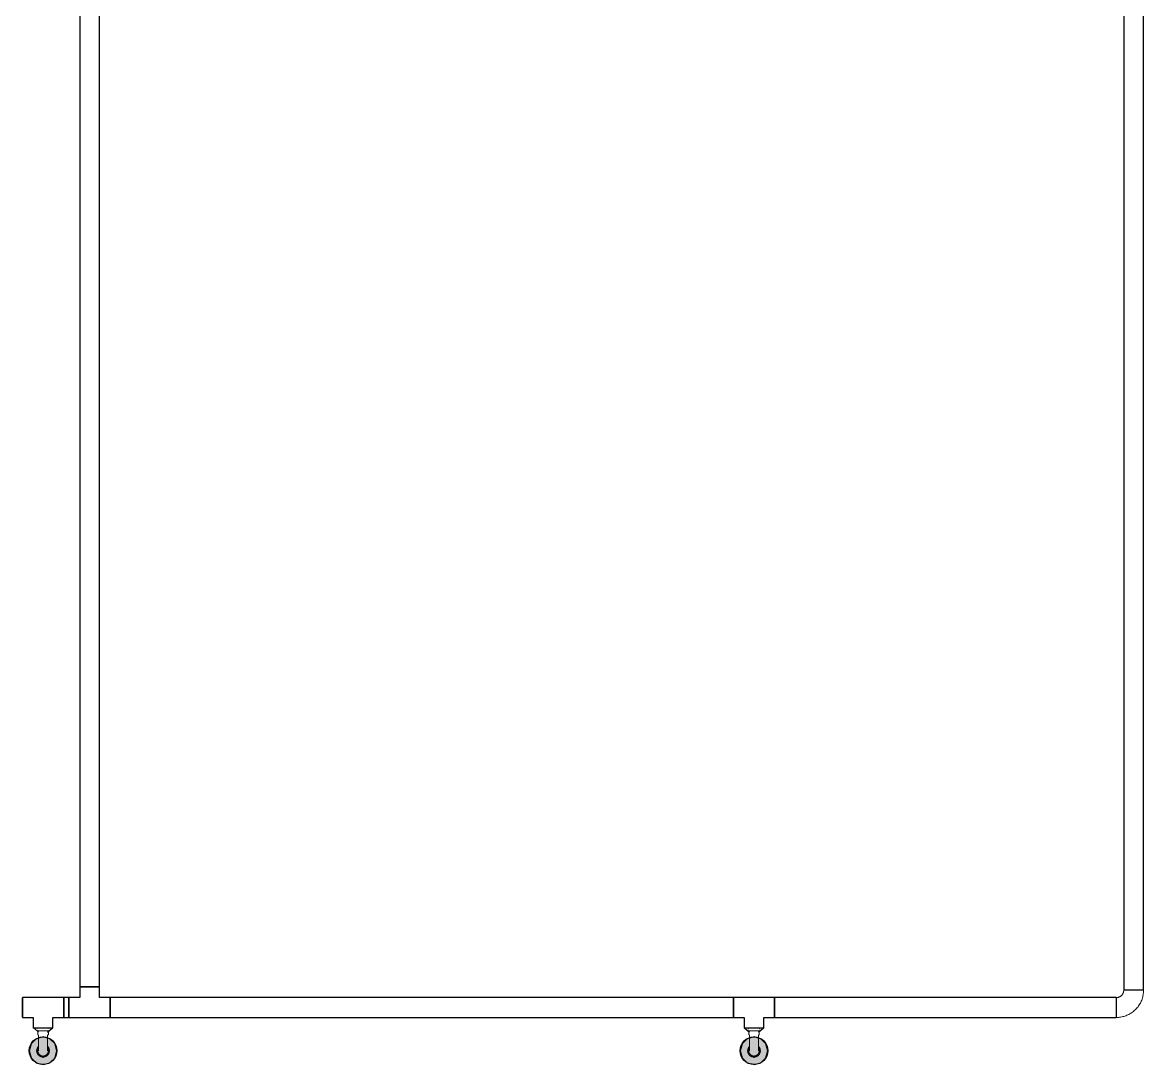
# Model space of a CAD drawing. Header units: inches. Extents: x -3327 to -1, y 8 to 1328.
# Drawn here: x -494 to -331.6, y 317.7 to 468.6 of the extents above; entities that cross this region are included whole.
import ezdxf

# ---------------------------------------------------------------- set-up
doc = ezdxf.new("R2010")
doc.units = ezdxf.units.IN
doc.header["$MEASUREMENT"] = 0
doc.layers.add('P-PIPE', color=3, linetype='Continuous', lineweight=9)
doc.layers.add('X - REF - FP', color=7, linetype='Continuous', true_color=0xb90000)

# ---------------------------------------------------------------- blocks, each defined once
blk = doc.blocks.new('Elbow - Welded - Generic - Standard-1127339-SECOND LEVEL')
at = {"layer": 'P-PIPE'}
for p, q in [((-1.39, 2.52), (-1.25, 2.52)), ((-1.24, 2.52), (-1.02, 2.52)), ((-1.02, 2.52), (-0.72, 2.52)), ((-0.72, 2.52), (-0.37, 2.52)), ((-0.37, 2.52), (0.37, 2.52)), ((0.37, 2.52), (0.72, 2.52)), ((0.72, 2.52), (1.02, 2.52)), ((1.02, 2.52), (1.24, 2.52)), ((1.25, 2.52), (1.39, 2.52)), ((-2.52, 1.25), (-2.52, 1.39)), ((-2.52, 1.02), (-2.52, 1.24)), ((-2.52, 0.72), (-2.52, 1.02)), ((-2.52, 0.37), (-2.52, 0.72)), ((-2.52, -0.37), (-2.52, 0.37)), ((-2.52, -0.72), (-2.52, -0.37)), ((-2.52, -1.02), (-2.52, -0.72)), ((-2.52, -1.24), (-2.52, -1.02)), ((-2.52, -1.39), (-2.52, -1.25))]:
    blk.add_line(p, q, dxfattribs=at)
at = {"layer": 'P-PIPE', "flags": 128}
for points in [[(-2.52, -1.44), (-2.36, -1.43), (-2.2, -1.42), (-2.05, -1.41), (-1.89, -1.39), (-1.73, -1.36), (-1.58, -1.32), (-1.43, -1.28), (-1.28, -1.24), (-1.13, -1.18), (-0.98, -1.12), (-0.83, -1.06), (-0.69, -0.99), (-0.55, -0.91), (-0.42, -0.83), (-0.29, -0.75), (-0.16, -0.65), (-0.03, -0.56), (0.09, -0.45), (0.21, -0.35), (0.32, -0.24), (0.43, -0.12), (0.53, 0), (0.63, 0.12), (0.72, 0.25), (0.81, 0.38), (0.89, 0.52), (0.97, 0.65), (1.04, 0.8), (1.11, 0.94), (1.17, 1.09), (1.22, 1.23), (1.27, 1.39), (1.31, 1.54), (1.35, 1.69), (1.38, 1.85), (1.4, 2), (1.42, 2.16), (1.43, 2.32), (1.44, 2.48), (1.44, 2.52)], [(-1.44, 2.52), (-1.44, 2.48), (-1.44, 2.43), (-1.44, 2.39), (-1.45, 2.35), (-1.46, 2.3), (-1.47, 2.26), (-1.48, 2.22), (-1.49, 2.18), (-1.51, 2.14), (-1.52, 2.1), (-1.54, 2.06), (-1.56, 2.02), (-1.58, 1.98), (-1.6, 1.94), (-1.63, 1.91), (-1.65, 1.87), (-1.68, 1.84), (-1.71, 1.81), (-1.73, 1.77), (-1.77, 1.74), (-1.8, 1.71), (-1.83, 1.69), (-1.86, 1.66), (-1.9, 1.63), (-1.93, 1.61), (-1.97, 1.59), (-2.01, 1.56), (-2.05, 1.55), (-2.09, 1.53), (-2.13, 1.51), (-2.17, 1.5), (-2.21, 1.48), (-2.25, 1.47), (-2.29, 1.46), (-2.34, 1.45), (-2.38, 1.45), (-2.42, 1.44), (-2.46, 1.44), (-2.51, 1.44), (-2.52, 1.44)]]:
    blk.add_lwpolyline(points, dxfattribs=at)
blk = doc.blocks.new('Victaulic-VicPress316-Elbow 90-45deg Style P568_P571 - Standard-V6-SECOND LEVEL')
at = {"layer": 'P-PIPE'}
for p, q in [((-388.77, 322.6), (-388.77, 322.18)), ((-388.66, 322.03), (-388.66, 321.14)), ((-387.34, 321.14), (-387.34, 322.03)), ((-387.23, 322.92), (-387.22, 322.92)), ((-387.23, 322.18), (-387.23, 322.6))]:
    blk.add_line(p, q, dxfattribs=at)
at = {"layer": 'P-PIPE', "flags": 128}
for points in [[(-388.77, 322.63), (-388.77, 322.63), (-388.78, 322.63), (-388.78, 322.63), (-388.79, 322.64), (-388.8, 322.64), (-388.8, 322.64), (-388.81, 322.64), (-388.81, 322.64), (-388.82, 322.64), (-388.82, 322.64), (-388.83, 322.65), (-388.83, 322.65), (-388.84, 322.65), (-388.84, 322.66), (-388.85, 322.66), (-388.85, 322.66), (-388.86, 322.67), (-388.86, 322.67), (-388.87, 322.67), (-388.87, 322.68), (-388.87, 322.68), (-388.88, 322.69), (-388.88, 322.69), (-388.89, 322.7), (-388.89, 322.7), (-388.89, 322.71), (-388.89, 322.71), (-388.9, 322.72), (-388.9, 322.72), (-388.9, 322.73)], [(-388.78, 322.92), (-388.78, 322.92), (-388.77, 322.92)], [(-388.76, 322.92), (-388.76, 322.92), (-388.77, 322.92), (-388.77, 322.92), (-388.77, 322.92)], [(-388.77, 322.92), (-388.77, 322.92), (-388.76, 322.92), (-388.76, 322.92)], [(-388.75, 322.63), (-388.76, 322.63), (-388.76, 322.63), (-388.76, 322.63), (-388.77, 322.63), (-388.77, 322.63), (-388.77, 322.63)], [(-388.77, 322.63), (-388.77, 322.63), (-388.76, 322.63), (-388.76, 322.63), (-388.76, 322.63), (-388.75, 322.63), (-388.74, 322.63), (-388.74, 322.63), (-388.73, 322.63), (-388.72, 322.63), (-388.71, 322.63), (-388.69, 322.63), (-388.68, 322.63), (-388.67, 322.63), (-388.65, 322.63), (-388.63, 322.63), (-388.61, 322.63), (-388.6, 322.63), (-388.58, 322.63), (-388.56, 322.63), (-388.53, 322.63), (-388.51, 322.63), (-388.49, 322.63), (-388.46, 322.63), (-388.44, 322.63), (-388.41, 322.63), (-388.39, 322.63), (-388.36, 322.63), (-388.33, 322.63), (-388.31, 322.63), (-388.28, 322.63), (-388.25, 322.63), (-388.22, 322.63), (-388.19, 322.63), (-388.16, 322.63), (-388.13, 322.63), (-388.1, 322.63), (-388.07, 322.63), (-388.04, 322.63), (-388.02, 322.63)], [(-388.66, 321.96), (-388.67, 321.97), (-388.67, 321.98), (-388.68, 321.98), (-388.69, 321.99), (-388.7, 322), (-388.7, 322.01), (-388.71, 322.02), (-388.72, 322.03), (-388.72, 322.04), (-388.73, 322.04), (-388.73, 322.05), (-388.74, 322.06), (-388.74, 322.07), (-388.75, 322.08), (-388.75, 322.09), (-388.76, 322.1), (-388.76, 322.12), (-388.76, 322.13), (-388.76, 322.14), (-388.76, 322.15), (-388.77, 322.16), (-388.77, 322.17), (-388.77, 322.18), (-388.77, 322.18)], [(-387.97, 322.63), (-387.94, 322.63), (-387.91, 322.63), (-387.88, 322.63), (-387.85, 322.63), (-387.82, 322.63), (-387.79, 322.63), (-387.76, 322.63), (-387.73, 322.63), (-387.7, 322.63), (-387.67, 322.63), (-387.65, 322.63), (-387.62, 322.63), (-387.59, 322.63), (-387.57, 322.63), (-387.54, 322.63), (-387.52, 322.63), (-387.49, 322.63), (-387.47, 322.63), (-387.45, 322.63), (-387.43, 322.63), (-387.41, 322.63), (-387.39, 322.63), (-387.37, 322.63), (-387.36, 322.63), (-387.34, 322.63), (-387.32, 322.63), (-387.31, 322.63), (-387.3, 322.63), (-387.29, 322.63), (-387.28, 322.63), (-387.27, 322.63), (-387.26, 322.63), (-387.25, 322.63), (-387.24, 322.63), (-387.24, 322.63), (-387.24, 322.63), (-387.23, 322.63), (-387.23, 322.63), (-387.23, 322.63)], [(-387.23, 322.18), (-387.23, 322.17), (-387.23, 322.16), (-387.24, 322.15), (-387.24, 322.14), (-387.24, 322.13), (-387.24, 322.12), (-387.24, 322.11), (-387.25, 322.1), (-387.25, 322.09), (-387.26, 322.08), (-387.26, 322.07), (-387.26, 322.06), (-387.27, 322.05), (-387.28, 322.04), (-387.28, 322.03), (-387.29, 322.02), (-387.29, 322.01), (-387.3, 322), (-387.31, 321.99), (-387.32, 321.99), (-387.32, 321.98), (-387.33, 321.97), (-387.34, 321.97), (-387.34, 321.96)], [(-387.23, 322.63), (-387.23, 322.63), (-387.24, 322.63), (-387.24, 322.63), (-387.24, 322.63), (-387.25, 322.63)], [(-387.24, 322.92), (-387.24, 322.92), (-387.23, 322.92), (-387.23, 322.92), (-387.23, 322.92)], [(-387.23, 322.92), (-387.23, 322.92), (-387.24, 322.92), (-387.24, 322.92), (-387.24, 322.92)], [(-387.1, 322.72), (-387.1, 322.72), (-387.1, 322.71), (-387.11, 322.71), (-387.11, 322.7), (-387.11, 322.7), (-387.12, 322.69), (-387.12, 322.69), (-387.12, 322.68), (-387.13, 322.68), (-387.13, 322.68), (-387.14, 322.67), (-387.14, 322.67), (-387.14, 322.66), (-387.15, 322.66), (-387.15, 322.66), (-387.16, 322.65), (-387.16, 322.65), (-387.17, 322.65), (-387.17, 322.65), (-387.18, 322.64), (-387.18, 322.64), (-387.19, 322.64), (-387.2, 322.64), (-387.2, 322.64), (-387.21, 322.64), (-387.21, 322.63), (-387.22, 322.63), (-387.22, 322.63), (-387.23, 322.63), (-387.23, 322.63)], [(-388.66, 320.37), (-388.68, 320.35), (-388.7, 320.32), (-388.73, 320.3), (-388.75, 320.27), (-388.77, 320.24), (-388.79, 320.2), (-388.8, 320.17), (-388.82, 320.14), (-388.84, 320.11), (-388.85, 320.07), (-388.86, 320.04), (-388.87, 320), (-388.88, 319.97), (-388.89, 319.93), (-388.9, 319.9), (-388.9, 319.86), (-388.91, 319.83), (-388.91, 319.79), (-388.91, 319.75), (-388.91, 319.72), (-388.91, 319.68), (-388.91, 319.64), (-388.9, 319.61), (-388.9, 319.57), (-388.89, 319.54), (-388.88, 319.5), (-388.87, 319.47), (-388.86, 319.43), (-388.84, 319.4), (-388.83, 319.36), (-388.81, 319.33), (-388.8, 319.3), (-388.78, 319.27), (-388.76, 319.24), (-388.74, 319.21), (-388.72, 319.18), (-388.69, 319.15), (-388.67, 319.12), (-388.64, 319.1), (-388.62, 319.07), (-388.59, 319.05), (-388.56, 319.02), (-388.53, 319), (-388.5, 318.98), (-388.47, 318.96), (-388.44, 318.94), (-388.41, 318.93), (-388.37, 318.91), (-388.34, 318.9), (-388.31, 318.88), (-388.27, 318.87), (-388.24, 318.86), (-388.2, 318.85), (-388.16, 318.85), (-388.13, 318.84), (-388.09, 318.84), (-388.06, 318.83), (-388.02, 318.83), (-388, 318.83)], [(-388.66, 320.13), (-388.68, 320.1), (-388.69, 320.08), (-388.7, 320.05), (-388.71, 320.02), (-388.72, 319.99), (-388.73, 319.96), (-388.74, 319.93), (-388.75, 319.9), (-388.76, 319.87), (-388.76, 319.84), (-388.76, 319.81), (-388.77, 319.78), (-388.77, 319.75), (-388.77, 319.72), (-388.76, 319.69), (-388.76, 319.66), (-388.76, 319.63), (-388.75, 319.6), (-388.75, 319.57), (-388.74, 319.54), (-388.73, 319.51), (-388.72, 319.48), (-388.71, 319.45), (-388.7, 319.42), (-388.68, 319.4), (-388.67, 319.37), (-388.65, 319.34), (-388.64, 319.32), (-388.62, 319.29), (-388.6, 319.27), (-388.58, 319.24), (-388.56, 319.22), (-388.54, 319.2), (-388.52, 319.18), (-388.49, 319.16), (-388.47, 319.14), (-388.45, 319.12), (-388.42, 319.1), (-388.4, 319.09), (-388.37, 319.07), (-388.34, 319.06), (-388.31, 319.04), (-388.29, 319.03), (-388.26, 319.02), (-388.23, 319.01), (-388.2, 319), (-388.17, 319), (-388.14, 318.99), (-388.11, 318.98), (-388.08, 318.98), (-388.05, 318.98), (-388.02, 318.98), (-388, 318.98)], [(-388.66, 321.14), (-388.66, 321.08), (-388.66, 321.02), (-388.66, 320.97), (-388.66, 320.91), (-388.66, 320.86), (-388.66, 320.8), (-388.66, 320.75), (-388.66, 320.7), (-388.66, 320.65), (-388.66, 320.59), (-388.66, 320.54), (-388.66, 320.49), (-388.66, 320.44), (-388.66, 320.4), (-388.66, 320.35), (-388.66, 320.3), (-388.66, 320.26), (-388.66, 320.22), (-388.66, 320.18), (-388.66, 320.14), (-388.66, 320.1), (-388.66, 320.06), (-388.66, 320.03), (-388.66, 319.99), (-388.66, 319.96), (-388.66, 319.93), (-388.66, 319.91), (-388.66, 319.88), (-388.66, 319.86), (-388.66, 319.84), (-388.66, 319.82), (-388.66, 319.8), (-388.66, 319.79), (-388.66, 319.77), (-388.66, 319.76), (-388.66, 319.75), (-388.66, 319.75), (-388.66, 319.74), (-388.66, 319.74), (-388.66, 319.74)], [(-388, 318.83), (-387.96, 318.83), (-387.93, 318.83), (-387.89, 318.84), (-387.85, 318.84), (-387.82, 318.85), (-387.78, 318.86), (-387.75, 318.87), (-387.71, 318.88), (-387.68, 318.89), (-387.64, 318.9), (-387.61, 318.92), (-387.58, 318.93), (-387.55, 318.95), (-387.52, 318.97), (-387.49, 318.99), (-387.46, 319.01), (-387.43, 319.03), (-387.4, 319.06), (-387.37, 319.08), (-387.35, 319.11), (-387.32, 319.13), (-387.3, 319.16), (-387.27, 319.19), (-387.25, 319.22), (-387.23, 319.25), (-387.21, 319.28), (-387.2, 319.31), (-387.18, 319.35), (-387.16, 319.38), (-387.15, 319.41), (-387.14, 319.45), (-387.13, 319.48), (-387.12, 319.52), (-387.11, 319.55), (-387.1, 319.59), (-387.1, 319.62), (-387.09, 319.66), (-387.09, 319.7), (-387.09, 319.73), (-387.09, 319.77), (-387.09, 319.81), (-387.09, 319.84), (-387.1, 319.88), (-387.1, 319.91), (-387.11, 319.95), (-387.12, 319.99), (-387.13, 320.02), (-387.14, 320.05), (-387.16, 320.09), (-387.17, 320.12), (-387.19, 320.16), (-387.2, 320.19), (-387.22, 320.22), (-387.24, 320.25), (-387.26, 320.28), (-387.28, 320.31), (-387.31, 320.34), (-387.33, 320.36)], [(-388, 318.98), (-387.97, 318.98), (-387.94, 318.98), (-387.91, 318.98), (-387.88, 318.99), (-387.85, 318.99), (-387.82, 319), (-387.79, 319.01), (-387.76, 319.02), (-387.73, 319.03), (-387.7, 319.04), (-387.67, 319.05), (-387.65, 319.06), (-387.62, 319.08), (-387.59, 319.09), (-387.57, 319.11), (-387.54, 319.13), (-387.52, 319.15), (-387.49, 319.17), (-387.47, 319.19), (-387.45, 319.21), (-387.43, 319.23), (-387.41, 319.25), (-387.39, 319.28), (-387.37, 319.3), (-387.36, 319.33), (-387.34, 319.35), (-387.32, 319.38), (-387.31, 319.41), (-387.3, 319.44), (-387.29, 319.47), (-387.28, 319.49), (-387.27, 319.52), (-387.26, 319.55), (-387.25, 319.58), (-387.24, 319.61), (-387.24, 319.64), (-387.24, 319.67), (-387.23, 319.7), (-387.23, 319.73), (-387.23, 319.77), (-387.24, 319.8), (-387.24, 319.83), (-387.24, 319.86), (-387.25, 319.89), (-387.25, 319.92), (-387.26, 319.95), (-387.27, 319.98), (-387.28, 320.01), (-387.29, 320.03), (-387.3, 320.06), (-387.32, 320.09), (-387.33, 320.12), (-387.34, 320.14)], [(-387.34, 319.74), (-387.34, 319.74), (-387.34, 319.75), (-387.34, 319.75), (-387.34, 319.76), (-387.34, 319.77), (-387.34, 319.78), (-387.34, 319.8), (-387.34, 319.81), (-387.34, 319.83), (-387.34, 319.85), (-387.34, 319.88), (-387.34, 319.9), (-387.34, 319.93), (-387.34, 319.96), (-387.34, 319.99), (-387.34, 320.02), (-387.34, 320.05), (-387.34, 320.09), (-387.34, 320.13), (-387.34, 320.17), (-387.34, 320.21), (-387.34, 320.25), (-387.34, 320.29), (-387.34, 320.34), (-387.34, 320.38), (-387.34, 320.43), (-387.34, 320.48), (-387.34, 320.53), (-387.34, 320.58), (-387.34, 320.63), (-387.34, 320.68), (-387.34, 320.74), (-387.34, 320.79), (-387.34, 320.84), (-387.34, 320.9), (-387.34, 320.95), (-387.34, 321.01), (-387.34, 321.07), (-387.34, 321.12), (-387.34, 321.14)]]:
    blk.add_lwpolyline(points, dxfattribs=at)

msp = doc.modelspace()

# ---------------------------------------------------------------- hatches: boundary and pattern name
at = {"layer": 'X - REF - FP'}
for points in [[(-490.99, 317.74), (-489.99, 318.01), (-489.26, 318.74), (-488.99, 319.74), (-489.26, 320.74), (-489.99, 321.47), (-490.99, 321.74), (-491.99, 321.47), (-492.72, 320.74), (-492.99, 319.74), (-492.72, 318.74), (-491.99, 318.01)], [(-388, 317.74), (-387, 318.01), (-386.27, 318.74), (-386, 319.74), (-386.27, 320.74), (-387, 321.47), (-388, 321.74), (-389, 321.47), (-389.73, 320.74), (-390, 319.74), (-389.73, 318.74), (-389, 318.01), (-388.33, 317.83)]]:
    msp.add_hatch(color=256, dxfattribs=at).paths.add_polyline_path(points, flags=0)
h = msp.add_hatch(color=256, dxfattribs=at)
edge = h.paths.add_edge_path(flags=0)
edge.add_arc((-490.99, 319.74), 2, 0, 360)
h = msp.add_hatch(color=256, dxfattribs=at)
edge = h.paths.add_edge_path(flags=0)
edge.add_arc((-388, 319.74), 2, 0, 360)

# ---------------------------------------------------------------- linework, layer by layer
for p, q in [((-485.68, 583.66), (-485.68, 328.99)), ((-482.81, 328.99), (-482.81, 583.66)), ((-334.44, 554.18), (-334.44, 328.52)), ((-331.56, 328.52), (-331.56, 554.18)), ((-482.81, 328.99), (-485.68, 328.99)), ((-485.68, 328.99), (-485.68, 327.44)), ((-485.63, 328.99), (-485.49, 328.99)), ((-485.49, 328.99), (-485.26, 328.99)), ((-485.26, 328.99), (-484.96, 328.99)), ((-484.96, 328.99), (-484.62, 328.99)), ((-484.62, 328.99), (-483.87, 328.99)), ((-483.87, 328.99), (-483.53, 328.99)), ((-483.53, 328.99), (-483.23, 328.99)), ((-483.23, 328.99), (-483, 328.99)), ((-483, 328.99), (-482.86, 328.99)), ((-482.81, 327.44), (-482.81, 328.99)), ((-334.39, 328.52), (-334.44, 328.52)), ((-331.56, 328.52), (-334.39, 328.52)), ((-488, 327.44), (-493.98, 327.44)), ((-493.98, 327.44), (-493.98, 325.28)), ((-493.98, 327.25), (-493.98, 327.39)), ((-493.98, 327.02), (-493.98, 327.24)), ((-493.98, 326.72), (-493.98, 327.02)), ((-493.98, 326.37), (-493.98, 326.72)), ((-487.24, 327.44), (-488, 327.44)), ((-488, 325.28), (-488, 327.44)), ((-488, 327.39), (-488, 327.25)), ((-488, 327.24), (-488, 327.02)), ((-488, 327.02), (-488, 326.72)), ((-488, 326.72), (-488, 326.37)), ((-485.68, 327.44), (-487.24, 327.44)), ((-487.24, 327.44), (-487.24, 326.72)), ((-487.24, 327.25), (-487.24, 327.39)), ((-487.24, 327.02), (-487.24, 327.24)), ((-487.24, 326.72), (-487.24, 327.02)), ((-487.24, 326.37), (-487.24, 326.72)), ((-487.24, 326.72), (-487.24, 324.56)), ((-481.25, 327.44), (-482.81, 327.44)), ((-390.99, 327.44), (-481.25, 327.44)), ((-481.25, 326.72), (-481.25, 327.44)), ((-481.25, 327.39), (-481.25, 327.25)), ((-481.25, 327.24), (-481.25, 327.02)), ((-481.25, 327.02), (-481.25, 326.72)), ((-481.25, 324.56), (-481.25, 326.72)), ((-481.25, 326.72), (-481.25, 326.37)), ((-385.01, 327.44), (-390.99, 327.44)), ((-390.99, 327.44), (-390.99, 325.28)), ((-390.99, 327.25), (-390.99, 327.39)), ((-390.99, 327.02), (-390.99, 327.24)), ((-390.99, 326.72), (-390.99, 327.02)), ((-390.99, 326.37), (-390.99, 326.72)), ((-335.52, 327.44), (-385.01, 327.44)), ((-385.01, 325.28), (-385.01, 327.44)), ((-385.01, 327.39), (-385.01, 327.25)), ((-385.01, 327.24), (-385.01, 327.02)), ((-385.01, 327.02), (-385.01, 326.72)), ((-385.01, 326.72), (-385.01, 326.37)), ((-335.52, 327.44), (-335.52, 327.39)), ((-335.52, 327.39), (-335.52, 324.56)), ((-493.98, 325.63), (-493.98, 326.37)), ((-493.98, 325.28), (-493.98, 325.63)), ((-493.98, 324.98), (-493.98, 325.28)), ((-493.98, 325.28), (-493.98, 324.56)), ((-493.98, 324.76), (-493.98, 324.98)), ((-488, 326.37), (-488, 325.63)), ((-488, 325.63), (-488, 325.28)), ((-488, 325.28), (-488, 324.98)), ((-488, 324.56), (-488, 325.28)), ((-488, 324.98), (-488, 324.76)), ((-487.24, 325.63), (-487.24, 326.37)), ((-487.24, 325.28), (-487.24, 325.63)), ((-487.24, 324.98), (-487.24, 325.28)), ((-487.24, 324.76), (-487.24, 324.98)), ((-481.25, 326.37), (-481.25, 325.63)), ((-481.25, 325.63), (-481.25, 325.28)), ((-481.25, 325.28), (-481.25, 324.98)), ((-481.25, 324.98), (-481.25, 324.76)), ((-390.99, 325.63), (-390.99, 326.37)), ((-390.99, 325.28), (-390.99, 325.63)), ((-390.99, 324.98), (-390.99, 325.28)), ((-390.99, 325.28), (-390.99, 324.56)), ((-390.99, 324.76), (-390.99, 324.98)), ((-385.01, 326.37), (-385.01, 325.63)), ((-385.01, 325.63), (-385.01, 325.28)), ((-385.01, 324.56), (-385.01, 325.28)), ((-385.01, 325.28), (-385.01, 324.98)), ((-385.01, 324.98), (-385.01, 324.76)), ((-493.98, 324.61), (-493.98, 324.75)), ((-493.98, 324.56), (-492.43, 324.56)), ((-492.43, 324.56), (-492.43, 323.01)), ((-489.56, 324.56), (-488, 324.56)), ((-489.56, 323.01), (-489.56, 324.56)), ((-488, 324.75), (-488, 324.61)), ((-488, 324.56), (-487.24, 324.56)), ((-487.24, 324.61), (-487.24, 324.75)), ((-487.24, 324.56), (-481.25, 324.56)), ((-481.25, 324.75), (-481.25, 324.61)), ((-481.25, 324.56), (-390.99, 324.56)), ((-390.99, 324.61), (-390.99, 324.75)), ((-390.99, 324.56), (-389.44, 324.56)), ((-389.44, 324.56), (-389.44, 323.01)), ((-386.56, 324.56), (-385.01, 324.56)), ((-386.56, 323.01), (-386.56, 324.56)), ((-385.01, 324.75), (-385.01, 324.61)), ((-385.01, 324.56), (-335.52, 324.56)), ((-489.56, 323.01), (-492.43, 323.01)), ((-492.3, 323.01), (-491.64, 322.43)), ((-490.99, 321.74), (-491.99, 321.47)), ((-489.99, 321.47), (-490.99, 321.74)), ((-490.34, 322.43), (-489.68, 323.01)), ((-386.56, 323.01), (-389.44, 323.01)), ((-389.31, 323.01), (-388.65, 322.43)), ((-388, 321.74), (-389, 321.47)), ((-387, 321.47), (-388, 321.74)), ((-387.35, 322.43), (-386.69, 323.01)), ((-492.72, 320.74), (-492.99, 319.74)), ((-491.99, 321.47), (-492.72, 320.74)), ((-489.26, 320.74), (-489.99, 321.47)), ((-488.99, 319.74), (-489.26, 320.74)), ((-389.73, 320.74), (-390, 319.74)), ((-389, 321.47), (-389.73, 320.74)), ((-386.27, 320.74), (-387, 321.47)), ((-386, 319.74), (-386.27, 320.74)), ((-492.99, 319.74), (-492.72, 318.74)), ((-492.72, 318.74), (-491.99, 318.01)), ((-491.99, 319.74), (-491.73, 319.74)), ((-490.99, 318.74), (-490.99, 319.01)), ((-490.26, 319.74), (-489.99, 319.74)), ((-489.99, 318.01), (-489.26, 318.74)), ((-489.26, 318.74), (-488.99, 319.74)), ((-390, 319.74), (-389.73, 318.74)), ((-389.73, 318.74), (-389, 318.01)), ((-389, 319.74), (-388.74, 319.74)), ((-388, 318.74), (-388, 319.01)), ((-387.26, 319.74), (-387, 319.74)), ((-387, 318.01), (-386.27, 318.74)), ((-386.27, 318.74), (-386, 319.74)), ((-491.99, 318.01), (-490.99, 317.74)), ((-490.99, 317.74), (-489.99, 318.01)), ((-389, 318.01), (-388.33, 317.83)), ((-388.33, 317.83), (-388, 317.74)), ((-388, 317.74), (-387, 318.01))]:
    msp.add_line(p, q, dxfattribs=at)
for centre in [(-490.99, 319.74), (-388, 319.74)]:
    msp.add_circle(centre, 2, dxfattribs=at)

# ---------------------------------------------------------------- block references
for name, p in [('Elbow - Welded - Generic - Standard-1127339-SECOND LEVEL', (-333, 326)), ('Victaulic-VicPress316-Elbow 90-45deg Style P568_P571 - Standard-V6-SECOND LEVEL', (-102.99, 0)), ('Victaulic-VicPress316-Elbow 90-45deg Style P568_P571 - Standard-V6-SECOND LEVEL', (0, 0))]:
    msp.add_blockref(name, p, dxfattribs=at)

doc.saveas('drawing.dxf')
